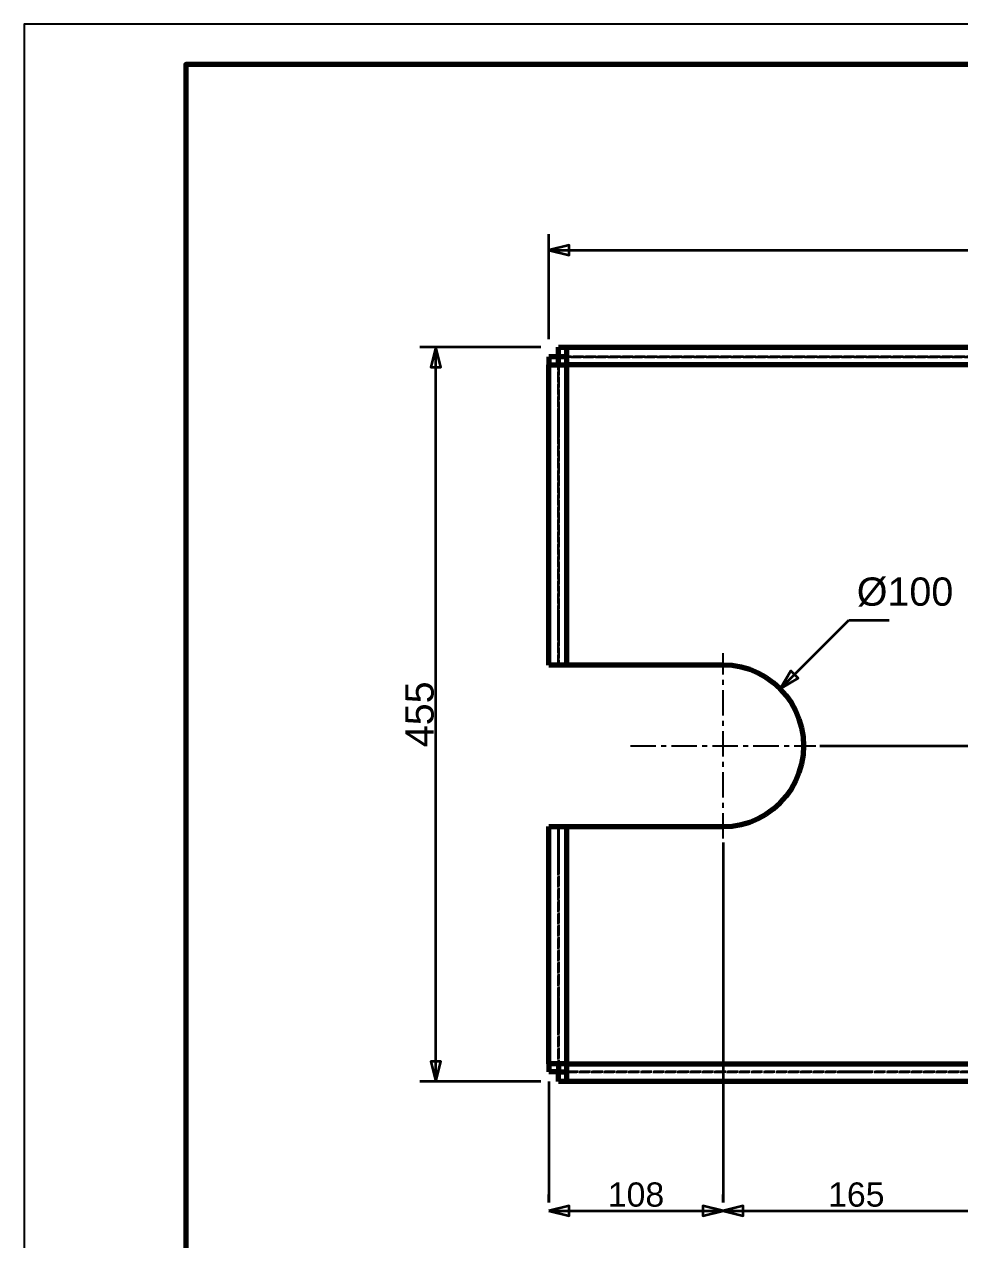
# Model space of a CAD drawing. Header units: millimetres. Extents: x 0 to 420, y 0 to 297.
# Drawn here: x 0 to 115.9, y 146.4 to 297 of the extents above; entities that cross this region are included whole.
import ezdxf
from ezdxf.enums import TextEntityAlignment as Align

# ---------------------------------------------------------------- set-up
doc = ezdxf.new("R2010")
doc.units = ezdxf.units.MM
doc.linetypes.add('CENTER', pattern=[5.08, 3.175, -0.635, 0.635, -0.635])
doc.linetypes.add('DASHED', pattern=[1.524, 1.27, -0.254])
doc.styles.add('GOST', font='Arial')

msp = doc.modelspace()

# ---------------------------------------------------------------- linework, layer by layer
at = {"color": 7, "lineweight": 35}
for p, q in [((65, 258), (65, 271)), ((65, 269), (217.8, 269)), ((64, 257), (49, 257)), ((51, 166), (51, 257)), ((93.67, 214.67), (102.16, 223.16)), ((102.16, 223.16), (107.16, 223.16)), ((98.6, 207.6), (232.8, 207.6)), ((86.6, 195.6), (86.6, 151)), ((64, 166), (49, 166)), ((65, 166), (65, 151)), ((65, 151), (65, 152)), ((86.6, 151), (86.6, 152)), ((86.6, 151), (86.6, 152)), ((65, 150), (86.6, 150)), ((86.6, 150), (119.6, 150))]:
    msp.add_line(p, q, dxfattribs=at)
at = {"color": 1, "lineweight": 70}
for p, q in [((66.2, 255.8), (66.2, 257)), ((66.2, 257), (67.2, 257)), ((67.2, 257), (67.2, 256.99)), ((67.2, 257), (215.6, 257)), ((67.2, 256.99), (67.2, 256.94)), ((67.2, 256.94), (67.2, 256.88)), ((67.2, 256.88), (67.2, 256.78)), ((67.2, 256.78), (67.2, 256.66)), ((67.2, 256.66), (67.2, 256.52)), ((67.2, 256.52), (67.2, 256.36)), ((67.2, 256.36), (67.2, 256.17)), ((67.2, 256.17), (67.2, 255.97)), ((65, 255.8), (65, 254.8)), ((66.2, 255.8), (65, 255.8)), ((65, 217.6), (65, 254.8)), ((65, 254.8), (65.01, 254.8)), ((65.01, 254.8), (65.06, 254.8)), ((65.06, 254.8), (65.12, 254.8)), ((65.12, 254.8), (65.22, 254.8)), ((65.22, 254.8), (65.34, 254.8)), ((65.34, 254.8), (65.48, 254.8)), ((65.48, 254.8), (65.64, 254.8)), ((65.64, 254.8), (65.83, 254.8)), ((65.83, 254.8), (66.03, 254.8)), ((66.03, 254.8), (66.25, 254.8)), ((66.2, 254.8), (66.2, 255.8)), ((67.2, 255.8), (66.2, 255.8)), ((66.25, 254.8), (66.47, 254.8)), ((66.47, 254.8), (66.71, 254.8)), ((66.71, 254.8), (66.95, 254.8)), ((66.95, 254.8), (67.2, 254.8)), ((67.2, 255.97), (67.2, 255.75)), ((67.2, 255.75), (67.2, 255.53)), ((67.2, 255.53), (67.2, 255.29)), ((67.2, 255.29), (67.2, 255.05)), ((67.2, 255.05), (67.2, 254.8)), ((67.2, 254.8), (67.2, 217.6)), ((215.6, 254.8), (67.2, 254.8)), ((65.01, 217.6), (65, 217.6)), ((65.06, 217.6), (65.01, 217.6)), ((65.12, 217.6), (65.06, 217.6)), ((65.22, 217.6), (65.12, 217.6)), ((65.34, 217.6), (65.22, 217.6)), ((65.48, 217.6), (65.34, 217.6)), ((65.64, 217.6), (65.48, 217.6)), ((65.83, 217.6), (65.64, 217.6)), ((66.03, 217.6), (65.83, 217.6)), ((66.25, 217.6), (66.03, 217.6)), ((66.47, 217.6), (66.25, 217.6)), ((66.71, 217.6), (66.47, 217.6)), ((66.95, 217.6), (66.71, 217.6)), ((67.2, 217.6), (66.95, 217.6)), ((86.6, 217.6), (67.2, 217.6)), ((87.72, 217.54), (86.6, 217.6)), ((88.83, 217.35), (87.72, 217.54)), ((89.9, 217.04), (88.83, 217.35)), ((90.94, 216.61), (89.9, 217.04)), ((91.92, 216.07), (90.94, 216.61)), ((92.83, 215.42), (91.92, 216.07)), ((93.67, 214.67), (92.83, 215.42)), ((94.42, 213.83), (93.67, 214.67)), ((95.07, 212.92), (94.42, 213.83)), ((95.61, 211.94), (95.07, 212.92)), ((96.04, 210.9), (95.61, 211.94)), ((96.35, 209.83), (96.04, 210.9)), ((96.54, 208.72), (96.35, 209.83)), ((96.6, 207.6), (96.54, 208.72)), ((96.35, 205.37), (96.54, 206.48)), ((96.54, 206.48), (96.6, 207.6)), ((96.04, 204.3), (96.35, 205.37)), ((95.61, 203.26), (96.04, 204.3)), ((94.42, 201.37), (95.07, 202.28)), ((95.07, 202.28), (95.61, 203.26)), ((92.83, 199.78), (93.67, 200.53)), ((93.67, 200.53), (94.42, 201.37)), ((90.94, 198.59), (91.92, 199.13)), ((91.92, 199.13), (92.83, 199.78)), ((65, 168.2), (65, 197.6)), ((65, 197.6), (65.01, 197.6)), ((65.01, 197.6), (65.06, 197.6)), ((65.06, 197.6), (65.12, 197.6)), ((65.12, 197.6), (65.22, 197.6)), ((65.22, 197.6), (65.34, 197.6)), ((65.34, 197.6), (65.48, 197.6)), ((65.48, 197.6), (65.64, 197.6)), ((65.64, 197.6), (65.83, 197.6)), ((65.83, 197.6), (66.03, 197.6)), ((66.03, 197.6), (66.25, 197.6)), ((66.25, 197.6), (66.47, 197.6)), ((66.47, 197.6), (66.71, 197.6)), ((66.71, 197.6), (66.95, 197.6)), ((66.95, 197.6), (67.2, 197.6)), ((67.2, 197.6), (86.6, 197.6)), ((67.2, 197.6), (67.2, 168.2)), ((86.6, 197.6), (87.72, 197.66)), ((87.72, 197.66), (88.83, 197.85)), ((88.83, 197.85), (89.9, 198.16)), ((89.9, 198.16), (90.94, 198.59)), ((65, 168.2), (65, 167.2)), ((65.01, 168.2), (65, 168.2)), ((66.2, 167.2), (65, 167.2)), ((65.06, 168.2), (65.01, 168.2)), ((65.12, 168.2), (65.06, 168.2)), ((65.22, 168.2), (65.12, 168.2)), ((65.34, 168.2), (65.22, 168.2)), ((65.48, 168.2), (65.34, 168.2)), ((65.64, 168.2), (65.48, 168.2)), ((65.83, 168.2), (65.64, 168.2)), ((66.03, 168.2), (65.83, 168.2)), ((66.25, 168.2), (66.03, 168.2)), ((66.2, 168.2), (66.2, 167.2)), ((66.2, 166), (66.2, 167.2)), ((66.2, 167.2), (67.2, 167.2)), ((66.47, 168.2), (66.25, 168.2)), ((66.71, 168.2), (66.47, 168.2)), ((66.95, 168.2), (66.71, 168.2)), ((67.2, 168.2), (66.95, 168.2)), ((67.2, 168.2), (67.2, 167.95)), ((67.2, 168.2), (215.6, 168.2)), ((67.2, 167.95), (67.2, 167.71)), ((67.2, 167.71), (67.2, 167.47)), ((67.2, 167.47), (67.2, 167.25)), ((67.2, 167.25), (67.2, 167.03)), ((67.2, 166), (66.2, 166)), ((67.2, 167.03), (67.2, 166.83)), ((67.2, 166.83), (67.2, 166.64)), ((67.2, 166.64), (67.2, 166.48)), ((67.2, 166.48), (67.2, 166.34)), ((67.2, 166.34), (67.2, 166.22)), ((67.2, 166.22), (67.2, 166.12)), ((67.2, 166.12), (67.2, 166.06)), ((67.2, 166.06), (67.2, 166.01)), ((67.2, 166.01), (67.2, 166)), ((215.6, 166), (67.2, 166))]:
    msp.add_line(p, q, dxfattribs=at)
at = {"color": 5, "linetype": 'DASHED', "lineweight": 35}
for p, q in [((66.2, 255.8), (66.2, 257)), ((66.2, 257), (216.46, 257)), ((67.2, 257), (67.2, 255.8)), ((66.2, 255.8), (65, 255.8)), ((65, 217.6), (65, 255.8)), ((65, 254.8), (66.2, 254.8)), ((66.2, 217.6), (66.2, 255.8)), ((66.2, 255.8), (216.46, 255.8)), ((66.2, 254.8), (66.2, 217.6)), ((66.2, 254.8), (66.21, 254.8)), ((66.21, 254.8), (66.23, 254.8)), ((66.23, 254.8), (66.26, 254.8)), ((66.26, 254.8), (66.3, 254.8)), ((66.3, 254.8), (66.35, 254.8)), ((66.35, 254.8), (66.42, 254.8)), ((66.42, 254.8), (66.49, 254.8)), ((66.49, 254.8), (66.58, 254.8)), ((66.58, 254.8), (66.67, 254.8)), ((66.67, 254.8), (66.77, 254.8)), ((66.77, 254.8), (66.87, 254.8)), ((66.87, 254.8), (66.98, 254.8)), ((66.98, 254.8), (67.09, 254.8)), ((67.09, 254.8), (67.2, 254.8)), ((67.2, 255.79), (67.2, 255.8)), ((215.6, 255.8), (67.2, 255.8)), ((67.2, 255.77), (67.2, 255.79)), ((67.2, 255.74), (67.2, 255.77)), ((67.2, 255.7), (67.2, 255.74)), ((67.2, 255.65), (67.2, 255.7)), ((67.2, 255.58), (67.2, 255.65)), ((67.2, 255.51), (67.2, 255.58)), ((67.2, 255.42), (67.2, 255.51)), ((67.2, 255.33), (67.2, 255.42)), ((67.2, 255.23), (67.2, 255.33)), ((67.2, 255.13), (67.2, 255.23)), ((67.2, 255.02), (67.2, 255.13)), ((67.2, 254.91), (67.2, 255.02)), ((67.2, 254.8), (67.2, 254.91)), ((65, 249.39), (65, 249.4)), ((65, 249.4), (65, 249.39)), ((65, 249.37), (65, 249.39)), ((65, 249.39), (65, 249.37)), ((65, 249.33), (65, 249.37)), ((65, 249.37), (65, 249.33)), ((65, 249.28), (65, 249.33)), ((65, 249.33), (65, 249.28)), ((65, 249.22), (65, 249.28)), ((65, 249.28), (65, 249.22)), ((65, 249.14), (65, 249.22)), ((65, 249.22), (65, 249.14)), ((65, 249.05), (65, 249.14)), ((65, 249.14), (65, 249.05)), ((65, 248.95), (65, 249.05)), ((65, 249.05), (65, 248.95)), ((65, 248.84), (65, 248.95)), ((65, 248.95), (65, 248.84)), ((65, 248.72), (65, 248.84)), ((65, 248.84), (65, 248.72)), ((65, 248.6), (65, 248.72)), ((65, 248.72), (65, 248.6)), ((65, 248.47), (65, 248.6)), ((65, 248.6), (65, 248.47)), ((66.2, 249.39), (66.2, 249.4)), ((66.2, 249.4), (66.2, 249.39)), ((66.2, 249.37), (66.2, 249.39)), ((66.2, 249.39), (66.2, 249.37)), ((66.2, 249.33), (66.2, 249.37)), ((66.2, 249.37), (66.2, 249.33)), ((66.2, 249.28), (66.2, 249.33)), ((66.2, 249.33), (66.2, 249.28)), ((66.2, 249.22), (66.2, 249.28)), ((66.2, 249.28), (66.2, 249.22)), ((66.2, 249.14), (66.2, 249.22)), ((66.2, 249.22), (66.2, 249.14)), ((66.2, 249.05), (66.2, 249.14)), ((66.2, 249.14), (66.2, 249.05)), ((66.2, 248.95), (66.2, 249.05)), ((66.2, 249.05), (66.2, 248.95)), ((66.2, 248.84), (66.2, 248.95)), ((66.2, 248.95), (66.2, 248.84)), ((66.2, 248.72), (66.2, 248.84)), ((66.2, 248.84), (66.2, 248.72)), ((66.2, 248.6), (66.2, 248.72)), ((66.2, 248.72), (66.2, 248.6)), ((66.2, 248.47), (66.2, 248.6)), ((66.2, 248.6), (66.2, 248.47)), ((65, 248.33), (65, 248.47)), ((65, 248.47), (65, 248.33)), ((65, 248.2), (65, 248.33)), ((65, 248.33), (65, 248.2)), ((65, 248.2), (65, 247)), ((65, 247), (65, 248.2)), ((65, 247), (65, 246.87)), ((65, 246.87), (65, 247)), ((66.2, 248.33), (66.2, 248.47)), ((66.2, 248.47), (66.2, 248.33)), ((66.2, 248.2), (66.2, 248.33)), ((66.2, 248.33), (66.2, 248.2)), ((66.2, 247), (66.2, 248.2)), ((66.2, 248.2), (66.2, 247)), ((66.2, 247), (66.2, 246.87)), ((66.2, 246.87), (66.2, 247)), ((65, 246.87), (65, 246.73)), ((65, 246.73), (65, 246.87)), ((65, 246.73), (65, 246.6)), ((65, 246.6), (65, 246.73)), ((65, 246.6), (65, 246.48)), ((65, 246.48), (65, 246.6)), ((65, 246.48), (65, 246.36)), ((65, 246.36), (65, 246.48)), ((65, 246.36), (65, 246.25)), ((65, 246.25), (65, 246.36)), ((65, 246.25), (65, 246.15)), ((65, 246.15), (65, 246.25)), ((65, 246.15), (65, 246.06)), ((65, 246.06), (65, 246.15)), ((65, 246.06), (65, 245.98)), ((65, 245.98), (65, 246.06)), ((65, 245.98), (65, 245.92)), ((65, 245.92), (65, 245.98)), ((65, 245.92), (65, 245.87)), ((65, 245.87), (65, 245.92)), ((65, 245.87), (65, 245.83)), ((65, 245.83), (65, 245.87)), ((65, 245.83), (65, 245.81)), ((65, 245.81), (65, 245.83)), ((65, 245.81), (65, 245.8)), ((65, 245.8), (65, 245.81)), ((66.2, 246.87), (66.2, 246.73)), ((66.2, 246.73), (66.2, 246.87)), ((66.2, 246.73), (66.2, 246.6)), ((66.2, 246.6), (66.2, 246.73)), ((66.2, 246.6), (66.2, 246.48)), ((66.2, 246.48), (66.2, 246.6)), ((66.2, 246.48), (66.2, 246.36)), ((66.2, 246.36), (66.2, 246.48)), ((66.2, 246.36), (66.2, 246.25)), ((66.2, 246.25), (66.2, 246.36)), ((66.2, 246.25), (66.2, 246.15)), ((66.2, 246.15), (66.2, 246.25)), ((66.2, 246.15), (66.2, 246.06)), ((66.2, 246.06), (66.2, 246.15)), ((66.2, 246.06), (66.2, 245.98)), ((66.2, 245.98), (66.2, 246.06)), ((66.2, 245.98), (66.2, 245.92)), ((66.2, 245.92), (66.2, 245.98)), ((66.2, 245.92), (66.2, 245.87)), ((66.2, 245.87), (66.2, 245.92)), ((66.2, 245.87), (66.2, 245.83)), ((66.2, 245.83), (66.2, 245.87)), ((66.2, 245.83), (66.2, 245.81)), ((66.2, 245.81), (66.2, 245.83)), ((66.2, 245.81), (66.2, 245.8)), ((66.2, 245.8), (66.2, 245.81)), ((65, 224.39), (65, 224.4)), ((65, 224.4), (65, 224.39)), ((65, 224.37), (65, 224.39)), ((65, 224.39), (65, 224.37)), ((66.2, 224.39), (66.2, 224.4)), ((66.2, 224.4), (66.2, 224.39)), ((66.2, 224.37), (66.2, 224.39)), ((66.2, 224.39), (66.2, 224.37)), ((65, 224.33), (65, 224.37)), ((65, 224.37), (65, 224.33)), ((65, 224.28), (65, 224.33)), ((65, 224.33), (65, 224.28)), ((65, 224.22), (65, 224.28)), ((65, 224.28), (65, 224.22)), ((65, 224.14), (65, 224.22)), ((65, 224.22), (65, 224.14)), ((65, 224.05), (65, 224.14)), ((65, 224.14), (65, 224.05)), ((65, 223.95), (65, 224.05)), ((65, 224.05), (65, 223.95)), ((65, 223.84), (65, 223.95)), ((65, 223.95), (65, 223.84)), ((65, 223.72), (65, 223.84)), ((65, 223.84), (65, 223.72)), ((65, 223.6), (65, 223.72)), ((65, 223.72), (65, 223.6)), ((65, 223.47), (65, 223.6)), ((65, 223.6), (65, 223.47)), ((65, 223.33), (65, 223.47)), ((65, 223.47), (65, 223.33)), ((65, 223.2), (65, 223.33)), ((65, 223.33), (65, 223.2)), ((65, 223.2), (65, 222)), ((65, 222), (65, 223.2)), ((66.2, 224.33), (66.2, 224.37)), ((66.2, 224.37), (66.2, 224.33)), ((66.2, 224.28), (66.2, 224.33)), ((66.2, 224.33), (66.2, 224.28)), ((66.2, 224.22), (66.2, 224.28)), ((66.2, 224.28), (66.2, 224.22)), ((66.2, 224.14), (66.2, 224.22)), ((66.2, 224.22), (66.2, 224.14)), ((66.2, 224.05), (66.2, 224.14)), ((66.2, 224.14), (66.2, 224.05)), ((66.2, 223.95), (66.2, 224.05)), ((66.2, 224.05), (66.2, 223.95)), ((66.2, 223.84), (66.2, 223.95)), ((66.2, 223.95), (66.2, 223.84)), ((66.2, 223.72), (66.2, 223.84)), ((66.2, 223.84), (66.2, 223.72)), ((66.2, 223.6), (66.2, 223.72)), ((66.2, 223.72), (66.2, 223.6)), ((66.2, 223.47), (66.2, 223.6)), ((66.2, 223.6), (66.2, 223.47)), ((66.2, 223.33), (66.2, 223.47)), ((66.2, 223.47), (66.2, 223.33)), ((66.2, 223.2), (66.2, 223.33)), ((66.2, 223.33), (66.2, 223.2)), ((66.2, 222), (66.2, 223.2)), ((66.2, 223.2), (66.2, 222)), ((65, 222), (65, 221.87)), ((65, 221.87), (65, 222)), ((65, 221.87), (65, 221.73)), ((65, 221.73), (65, 221.87)), ((65, 221.73), (65, 221.6)), ((65, 221.6), (65, 221.73)), ((65, 221.6), (65, 221.48)), ((65, 221.48), (65, 221.6)), ((65, 221.48), (65, 221.36)), ((65, 221.36), (65, 221.48)), ((66.2, 222), (66.2, 221.87)), ((66.2, 221.87), (66.2, 222)), ((66.2, 221.87), (66.2, 221.73)), ((66.2, 221.73), (66.2, 221.87)), ((66.2, 221.73), (66.2, 221.6)), ((66.2, 221.6), (66.2, 221.73)), ((66.2, 221.6), (66.2, 221.48)), ((66.2, 221.48), (66.2, 221.6)), ((66.2, 221.48), (66.2, 221.36)), ((66.2, 221.36), (66.2, 221.48)), ((65, 221.36), (65, 221.25)), ((65, 221.25), (65, 221.36)), ((65, 221.25), (65, 221.15)), ((65, 221.15), (65, 221.25)), ((65, 221.15), (65, 221.06)), ((65, 221.06), (65, 221.15)), ((65, 221.06), (65, 220.98)), ((65, 220.98), (65, 221.06)), ((65, 220.98), (65, 220.92)), ((65, 220.92), (65, 220.98)), ((65, 220.92), (65, 220.87)), ((65, 220.87), (65, 220.92)), ((65, 220.87), (65, 220.83)), ((65, 220.83), (65, 220.87)), ((65, 220.83), (65, 220.81)), ((65, 220.81), (65, 220.83)), ((65, 220.81), (65, 220.8)), ((65, 220.8), (65, 220.81)), ((66.2, 221.36), (66.2, 221.25)), ((66.2, 221.25), (66.2, 221.36)), ((66.2, 221.25), (66.2, 221.15)), ((66.2, 221.15), (66.2, 221.25)), ((66.2, 221.15), (66.2, 221.06)), ((66.2, 221.06), (66.2, 221.15)), ((66.2, 221.06), (66.2, 220.98)), ((66.2, 220.98), (66.2, 221.06)), ((66.2, 220.98), (66.2, 220.92)), ((66.2, 220.92), (66.2, 220.98)), ((66.2, 220.92), (66.2, 220.87)), ((66.2, 220.87), (66.2, 220.92)), ((66.2, 220.87), (66.2, 220.83)), ((66.2, 220.83), (66.2, 220.87)), ((66.2, 220.83), (66.2, 220.81)), ((66.2, 220.81), (66.2, 220.83)), ((66.2, 220.81), (66.2, 220.8)), ((66.2, 220.8), (66.2, 220.81)), ((66.2, 217.6), (65, 217.6)), ((66.2, 217.6), (65, 217.6)), ((66.21, 217.6), (66.2, 217.6)), ((66.23, 217.6), (66.21, 217.6)), ((66.26, 217.6), (66.23, 217.6)), ((66.3, 217.6), (66.26, 217.6)), ((66.35, 217.6), (66.3, 217.6)), ((66.42, 217.6), (66.35, 217.6)), ((66.49, 217.6), (66.42, 217.6)), ((66.58, 217.6), (66.49, 217.6)), ((66.67, 217.6), (66.58, 217.6)), ((66.77, 217.6), (66.67, 217.6)), ((66.87, 217.6), (66.77, 217.6)), ((66.98, 217.6), (66.87, 217.6)), ((67.09, 217.6), (66.98, 217.6)), ((67.2, 217.6), (67.09, 217.6)), ((67.2, 217.6), (86.6, 217.6)), ((86.6, 217.6), (87.72, 217.54)), ((87.72, 217.54), (88.83, 217.35)), ((88.83, 217.35), (89.9, 217.04)), ((89.9, 217.04), (90.94, 216.61)), ((90.94, 216.61), (91.92, 216.07)), ((91.92, 216.07), (92.83, 215.42)), ((92.83, 215.42), (93.67, 214.67)), ((93.67, 214.67), (94.42, 213.83)), ((94.42, 213.83), (95.07, 212.92)), ((95.07, 212.92), (95.61, 211.94)), ((95.61, 211.94), (96.04, 210.9)), ((96.04, 210.9), (96.35, 209.83)), ((96.35, 209.83), (96.54, 208.72)), ((96.54, 208.72), (96.6, 207.6)), ((96.54, 206.48), (96.35, 205.37)), ((96.6, 207.6), (96.54, 206.48)), ((96.35, 205.37), (96.04, 204.3)), ((96.04, 204.3), (95.61, 203.26)), ((95.07, 202.28), (94.42, 201.37)), ((95.61, 203.26), (95.07, 202.28)), ((93.67, 200.53), (92.83, 199.78)), ((94.42, 201.37), (93.67, 200.53)), ((91.92, 199.13), (90.94, 198.59)), ((92.83, 199.78), (91.92, 199.13)), ((65, 167.2), (65, 197.6)), ((66.2, 197.6), (65, 197.6)), ((65, 197.6), (66.2, 197.6)), ((66.2, 167.2), (66.2, 197.6)), ((66.2, 197.6), (66.2, 168.2)), ((66.21, 197.6), (66.2, 197.6)), ((66.23, 197.6), (66.21, 197.6)), ((66.26, 197.6), (66.23, 197.6)), ((66.3, 197.6), (66.26, 197.6)), ((66.35, 197.6), (66.3, 197.6)), ((66.42, 197.6), (66.35, 197.6)), ((66.49, 197.6), (66.42, 197.6)), ((66.58, 197.6), (66.49, 197.6)), ((66.67, 197.6), (66.58, 197.6)), ((66.77, 197.6), (66.67, 197.6)), ((66.87, 197.6), (66.77, 197.6)), ((66.98, 197.6), (66.87, 197.6)), ((67.09, 197.6), (66.98, 197.6)), ((67.2, 197.6), (67.09, 197.6)), ((86.6, 197.6), (67.2, 197.6)), ((87.72, 197.66), (86.6, 197.6)), ((88.83, 197.85), (87.72, 197.66)), ((89.9, 198.16), (88.83, 197.85)), ((90.94, 198.59), (89.9, 198.16)), ((65, 196.39), (65, 196.4)), ((65, 196.4), (65, 196.39)), ((65, 196.37), (65, 196.39)), ((65, 196.39), (65, 196.37)), ((65, 196.33), (65, 196.37)), ((65, 196.37), (65, 196.33)), ((65, 196.28), (65, 196.33)), ((65, 196.33), (65, 196.28)), ((65, 196.22), (65, 196.28)), ((65, 196.28), (65, 196.22)), ((65, 196.14), (65, 196.22)), ((65, 196.22), (65, 196.14)), ((65, 196.05), (65, 196.14)), ((65, 196.14), (65, 196.05)), ((65, 195.95), (65, 196.05)), ((65, 196.05), (65, 195.95)), ((65, 195.84), (65, 195.95)), ((65, 195.95), (65, 195.84)), ((65, 195.72), (65, 195.84)), ((65, 195.84), (65, 195.72)), ((66.2, 196.39), (66.2, 196.4)), ((66.2, 196.4), (66.2, 196.39)), ((66.2, 196.37), (66.2, 196.39)), ((66.2, 196.39), (66.2, 196.37)), ((66.2, 196.33), (66.2, 196.37)), ((66.2, 196.37), (66.2, 196.33)), ((66.2, 196.28), (66.2, 196.33)), ((66.2, 196.33), (66.2, 196.28)), ((66.2, 196.22), (66.2, 196.28)), ((66.2, 196.28), (66.2, 196.22)), ((66.2, 196.14), (66.2, 196.22)), ((66.2, 196.22), (66.2, 196.14)), ((66.2, 196.05), (66.2, 196.14)), ((66.2, 196.14), (66.2, 196.05)), ((66.2, 195.95), (66.2, 196.05)), ((66.2, 196.05), (66.2, 195.95)), ((66.2, 195.84), (66.2, 195.95)), ((66.2, 195.95), (66.2, 195.84)), ((66.2, 195.72), (66.2, 195.84)), ((66.2, 195.84), (66.2, 195.72)), ((65, 195.6), (65, 195.72)), ((65, 195.72), (65, 195.6)), ((65, 195.47), (65, 195.6)), ((65, 195.6), (65, 195.47)), ((65, 195.33), (65, 195.47)), ((65, 195.47), (65, 195.33)), ((65, 195.2), (65, 195.33)), ((65, 195.33), (65, 195.2)), ((65, 195.2), (65, 194)), ((65, 194), (65, 195.2)), ((66.2, 195.6), (66.2, 195.72)), ((66.2, 195.72), (66.2, 195.6)), ((66.2, 195.47), (66.2, 195.6)), ((66.2, 195.6), (66.2, 195.47)), ((66.2, 195.33), (66.2, 195.47)), ((66.2, 195.47), (66.2, 195.33)), ((66.2, 195.2), (66.2, 195.33)), ((66.2, 195.33), (66.2, 195.2)), ((66.2, 194), (66.2, 195.2)), ((66.2, 195.2), (66.2, 194)), ((65, 194), (65, 193.87)), ((65, 193.87), (65, 194)), ((65, 193.87), (65, 193.73)), ((65, 193.73), (65, 193.87)), ((65, 193.73), (65, 193.6)), ((65, 193.6), (65, 193.73)), ((65, 193.6), (65, 193.48)), ((65, 193.48), (65, 193.6)), ((65, 193.48), (65, 193.36)), ((65, 193.36), (65, 193.48)), ((65, 193.36), (65, 193.25)), ((65, 193.25), (65, 193.36)), ((65, 193.25), (65, 193.15)), ((65, 193.15), (65, 193.25)), ((65, 193.15), (65, 193.06)), ((65, 193.06), (65, 193.15)), ((65, 193.06), (65, 192.98)), ((65, 192.98), (65, 193.06)), ((65, 192.98), (65, 192.92)), ((65, 192.92), (65, 192.98)), ((65, 192.92), (65, 192.87)), ((65, 192.87), (65, 192.92)), ((65, 192.87), (65, 192.83)), ((65, 192.83), (65, 192.87)), ((65, 192.83), (65, 192.81)), ((65, 192.81), (65, 192.83)), ((65, 192.81), (65, 192.8)), ((65, 192.8), (65, 192.81)), ((66.2, 194), (66.2, 193.87)), ((66.2, 193.87), (66.2, 194)), ((66.2, 193.87), (66.2, 193.73)), ((66.2, 193.73), (66.2, 193.87)), ((66.2, 193.73), (66.2, 193.6)), ((66.2, 193.6), (66.2, 193.73)), ((66.2, 193.6), (66.2, 193.48)), ((66.2, 193.48), (66.2, 193.6)), ((66.2, 193.48), (66.2, 193.36)), ((66.2, 193.36), (66.2, 193.48)), ((66.2, 193.36), (66.2, 193.25)), ((66.2, 193.25), (66.2, 193.36)), ((66.2, 193.25), (66.2, 193.15)), ((66.2, 193.15), (66.2, 193.25)), ((66.2, 193.15), (66.2, 193.06)), ((66.2, 193.06), (66.2, 193.15)), ((66.2, 193.06), (66.2, 192.98)), ((66.2, 192.98), (66.2, 193.06)), ((66.2, 192.98), (66.2, 192.92)), ((66.2, 192.92), (66.2, 192.98)), ((66.2, 192.92), (66.2, 192.87)), ((66.2, 192.87), (66.2, 192.92)), ((66.2, 192.87), (66.2, 192.83)), ((66.2, 192.83), (66.2, 192.87)), ((66.2, 192.83), (66.2, 192.81)), ((66.2, 192.81), (66.2, 192.83)), ((66.2, 192.81), (66.2, 192.8)), ((66.2, 192.8), (66.2, 192.81)), ((65, 176.39), (65, 176.4)), ((65, 176.4), (65, 176.39)), ((65, 176.37), (65, 176.39)), ((65, 176.39), (65, 176.37)), ((65, 176.33), (65, 176.37)), ((65, 176.37), (65, 176.33)), ((65, 176.28), (65, 176.33)), ((65, 176.33), (65, 176.28)), ((65, 176.22), (65, 176.28)), ((65, 176.28), (65, 176.22)), ((65, 176.14), (65, 176.22)), ((65, 176.22), (65, 176.14)), ((66.2, 176.39), (66.2, 176.4)), ((66.2, 176.4), (66.2, 176.39)), ((66.2, 176.37), (66.2, 176.39)), ((66.2, 176.39), (66.2, 176.37)), ((66.2, 176.33), (66.2, 176.37)), ((66.2, 176.37), (66.2, 176.33)), ((66.2, 176.28), (66.2, 176.33)), ((66.2, 176.33), (66.2, 176.28)), ((66.2, 176.22), (66.2, 176.28)), ((66.2, 176.28), (66.2, 176.22)), ((66.2, 176.14), (66.2, 176.22)), ((66.2, 176.22), (66.2, 176.14)), ((65, 176.05), (65, 176.14)), ((65, 176.14), (65, 176.05)), ((65, 175.95), (65, 176.05)), ((65, 176.05), (65, 175.95)), ((65, 175.84), (65, 175.95)), ((65, 175.95), (65, 175.84)), ((65, 175.72), (65, 175.84)), ((65, 175.84), (65, 175.72)), ((65, 175.6), (65, 175.72)), ((65, 175.72), (65, 175.6)), ((65, 175.47), (65, 175.6)), ((65, 175.6), (65, 175.47)), ((65, 175.33), (65, 175.47)), ((65, 175.47), (65, 175.33)), ((65, 175.2), (65, 175.33)), ((65, 175.33), (65, 175.2)), ((65, 175.2), (65, 174)), ((65, 174), (65, 175.2)), ((66.2, 176.05), (66.2, 176.14)), ((66.2, 176.14), (66.2, 176.05)), ((66.2, 175.95), (66.2, 176.05)), ((66.2, 176.05), (66.2, 175.95)), ((66.2, 175.84), (66.2, 175.95)), ((66.2, 175.95), (66.2, 175.84)), ((66.2, 175.72), (66.2, 175.84)), ((66.2, 175.84), (66.2, 175.72)), ((66.2, 175.6), (66.2, 175.72)), ((66.2, 175.72), (66.2, 175.6)), ((66.2, 175.47), (66.2, 175.6)), ((66.2, 175.6), (66.2, 175.47)), ((66.2, 175.33), (66.2, 175.47)), ((66.2, 175.47), (66.2, 175.33)), ((66.2, 175.2), (66.2, 175.33)), ((66.2, 175.33), (66.2, 175.2)), ((66.2, 174), (66.2, 175.2)), ((66.2, 175.2), (66.2, 174)), ((65, 174), (65, 173.87)), ((65, 173.87), (65, 174)), ((65, 173.87), (65, 173.73)), ((65, 173.73), (65, 173.87)), ((65, 173.73), (65, 173.6)), ((65, 173.6), (65, 173.73)), ((65, 173.6), (65, 173.48)), ((65, 173.48), (65, 173.6)), ((65, 173.48), (65, 173.36)), ((65, 173.36), (65, 173.48)), ((65, 173.36), (65, 173.25)), ((65, 173.25), (65, 173.36)), ((65, 173.25), (65, 173.15)), ((65, 173.15), (65, 173.25)), ((66.2, 174), (66.2, 173.87)), ((66.2, 173.87), (66.2, 174)), ((66.2, 173.87), (66.2, 173.73)), ((66.2, 173.73), (66.2, 173.87)), ((66.2, 173.73), (66.2, 173.6)), ((66.2, 173.6), (66.2, 173.73)), ((66.2, 173.6), (66.2, 173.48)), ((66.2, 173.48), (66.2, 173.6)), ((66.2, 173.48), (66.2, 173.36)), ((66.2, 173.36), (66.2, 173.48)), ((66.2, 173.36), (66.2, 173.25)), ((66.2, 173.25), (66.2, 173.36)), ((66.2, 173.25), (66.2, 173.15)), ((66.2, 173.15), (66.2, 173.25)), ((65, 173.15), (65, 173.06)), ((65, 173.06), (65, 173.15)), ((65, 173.06), (65, 172.98)), ((65, 172.98), (65, 173.06)), ((65, 172.98), (65, 172.92)), ((65, 172.92), (65, 172.98)), ((65, 172.92), (65, 172.87)), ((65, 172.87), (65, 172.92)), ((65, 172.87), (65, 172.83)), ((65, 172.83), (65, 172.87)), ((65, 172.83), (65, 172.81)), ((65, 172.81), (65, 172.83)), ((65, 172.81), (65, 172.8)), ((65, 172.8), (65, 172.81)), ((66.2, 173.15), (66.2, 173.06)), ((66.2, 173.06), (66.2, 173.15)), ((66.2, 173.06), (66.2, 172.98)), ((66.2, 172.98), (66.2, 173.06)), ((66.2, 172.98), (66.2, 172.92)), ((66.2, 172.92), (66.2, 172.98)), ((66.2, 172.92), (66.2, 172.87)), ((66.2, 172.87), (66.2, 172.92)), ((66.2, 172.87), (66.2, 172.83)), ((66.2, 172.83), (66.2, 172.87)), ((66.2, 172.83), (66.2, 172.81)), ((66.2, 172.81), (66.2, 172.83)), ((66.2, 172.81), (66.2, 172.8)), ((66.2, 172.8), (66.2, 172.81)), ((66.2, 168.2), (65, 168.2)), ((66.2, 167.2), (65, 167.2)), ((66.2, 168.2), (66.21, 168.2)), ((66.2, 167.2), (66.2, 166)), ((216.46, 167.2), (66.2, 167.2)), ((66.21, 168.2), (66.23, 168.2)), ((66.23, 168.2), (66.26, 168.2)), ((66.26, 168.2), (66.3, 168.2)), ((66.3, 168.2), (66.35, 168.2)), ((66.35, 168.2), (66.42, 168.2)), ((66.42, 168.2), (66.49, 168.2)), ((66.49, 168.2), (66.58, 168.2)), ((66.58, 168.2), (66.67, 168.2)), ((66.67, 168.2), (66.77, 168.2)), ((66.77, 168.2), (66.87, 168.2)), ((66.87, 168.2), (66.98, 168.2)), ((66.98, 168.2), (67.09, 168.2)), ((67.09, 168.2), (67.2, 168.2)), ((67.2, 168.09), (67.2, 168.2)), ((67.2, 167.98), (67.2, 168.09)), ((67.2, 167.87), (67.2, 167.98)), ((67.2, 167.77), (67.2, 167.87)), ((67.2, 167.67), (67.2, 167.77)), ((67.2, 167.58), (67.2, 167.67)), ((67.2, 167.49), (67.2, 167.58)), ((67.2, 167.42), (67.2, 167.49)), ((67.2, 167.35), (67.2, 167.42)), ((67.2, 167.3), (67.2, 167.35)), ((67.2, 167.26), (67.2, 167.3)), ((67.2, 167.23), (67.2, 167.26)), ((67.2, 167.21), (67.2, 167.23)), ((67.2, 167.2), (67.2, 167.21)), ((67.2, 166), (67.2, 167.2)), ((67.2, 167.2), (215.6, 167.2)), ((101.01, 167.2), (101, 167.2)), ((101, 167.2), (101.01, 167.2)), ((101.03, 167.2), (101.01, 167.2)), ((101.01, 167.2), (101.03, 167.2)), ((101.07, 167.2), (101.03, 167.2)), ((101.03, 167.2), (101.07, 167.2)), ((101.12, 167.2), (101.07, 167.2)), ((101.07, 167.2), (101.12, 167.2)), ((101.18, 167.2), (101.12, 167.2)), ((101.12, 167.2), (101.18, 167.2)), ((101.26, 167.2), (101.18, 167.2)), ((101.18, 167.2), (101.26, 167.2)), ((101.35, 167.2), (101.26, 167.2)), ((101.26, 167.2), (101.35, 167.2)), ((101.45, 167.2), (101.35, 167.2)), ((101.35, 167.2), (101.45, 167.2)), ((101.56, 167.2), (101.45, 167.2)), ((101.45, 167.2), (101.56, 167.2)), ((101.68, 167.2), (101.56, 167.2)), ((101.56, 167.2), (101.68, 167.2)), ((101.8, 167.2), (101.68, 167.2)), ((101.68, 167.2), (101.8, 167.2)), ((101.93, 167.2), (101.8, 167.2)), ((101.8, 167.2), (101.93, 167.2)), ((102.07, 167.2), (101.93, 167.2)), ((101.93, 167.2), (102.07, 167.2)), ((102.2, 167.2), (102.07, 167.2)), ((102.07, 167.2), (102.2, 167.2)), ((103.4, 167.2), (102.2, 167.2)), ((102.2, 167.2), (103.4, 167.2)), ((103.4, 167.2), (103.53, 167.2)), ((103.53, 167.2), (103.4, 167.2)), ((103.53, 167.2), (103.67, 167.2)), ((103.67, 167.2), (103.53, 167.2)), ((103.67, 167.2), (103.8, 167.2)), ((103.8, 167.2), (103.67, 167.2)), ((103.8, 167.2), (103.92, 167.2)), ((103.92, 167.2), (103.8, 167.2)), ((103.92, 167.2), (104.04, 167.2)), ((104.04, 167.2), (103.92, 167.2)), ((104.04, 167.2), (104.15, 167.2)), ((104.15, 167.2), (104.04, 167.2)), ((104.15, 167.2), (104.25, 167.2)), ((104.25, 167.2), (104.15, 167.2)), ((104.25, 167.2), (104.34, 167.2)), ((104.34, 167.2), (104.25, 167.2)), ((104.34, 167.2), (104.42, 167.2)), ((104.42, 167.2), (104.34, 167.2)), ((104.42, 167.2), (104.48, 167.2)), ((104.48, 167.2), (104.42, 167.2)), ((104.48, 167.2), (104.53, 167.2)), ((104.53, 167.2), (104.48, 167.2)), ((104.53, 167.2), (104.57, 167.2)), ((104.57, 167.2), (104.53, 167.2)), ((104.57, 167.2), (104.59, 167.2)), ((104.59, 167.2), (104.57, 167.2)), ((104.59, 167.2), (104.6, 167.2)), ((104.6, 167.2), (104.59, 167.2)), ((216.46, 166), (66.2, 166)), ((101.01, 166), (101, 166)), ((101, 166), (101.01, 166)), ((101.03, 166), (101.01, 166)), ((101.01, 166), (101.03, 166)), ((101.07, 166), (101.03, 166)), ((101.03, 166), (101.07, 166)), ((101.12, 166), (101.07, 166)), ((101.07, 166), (101.12, 166)), ((101.18, 166), (101.12, 166)), ((101.12, 166), (101.18, 166)), ((101.26, 166), (101.18, 166)), ((101.18, 166), (101.26, 166)), ((101.35, 166), (101.26, 166)), ((101.26, 166), (101.35, 166)), ((101.45, 166), (101.35, 166)), ((101.35, 166), (101.45, 166)), ((101.56, 166), (101.45, 166)), ((101.45, 166), (101.56, 166)), ((101.68, 166), (101.56, 166)), ((101.56, 166), (101.68, 166)), ((101.8, 166), (101.68, 166)), ((101.68, 166), (101.8, 166)), ((101.93, 166), (101.8, 166)), ((101.8, 166), (101.93, 166)), ((102.07, 166), (101.93, 166)), ((101.93, 166), (102.07, 166)), ((102.2, 166), (102.07, 166)), ((102.07, 166), (102.2, 166)), ((102.2, 166), (103.4, 166)), ((103.4, 166), (102.2, 166)), ((103.4, 166), (103.53, 166)), ((103.53, 166), (103.4, 166)), ((103.53, 166), (103.67, 166)), ((103.67, 166), (103.53, 166)), ((103.67, 166), (103.8, 166)), ((103.8, 166), (103.67, 166)), ((103.8, 166), (103.92, 166)), ((103.92, 166), (103.8, 166)), ((103.92, 166), (104.04, 166)), ((104.04, 166), (103.92, 166)), ((104.04, 166), (104.15, 166)), ((104.15, 166), (104.04, 166)), ((104.15, 166), (104.25, 166)), ((104.25, 166), (104.15, 166)), ((104.25, 166), (104.34, 166)), ((104.34, 166), (104.25, 166)), ((104.34, 166), (104.42, 166)), ((104.42, 166), (104.34, 166)), ((104.42, 166), (104.48, 166)), ((104.48, 166), (104.42, 166)), ((104.48, 166), (104.53, 166)), ((104.53, 166), (104.48, 166)), ((104.53, 166), (104.57, 166)), ((104.57, 166), (104.53, 166)), ((104.57, 166), (104.59, 166)), ((104.59, 166), (104.57, 166)), ((104.59, 166), (104.6, 166)), ((104.6, 166), (104.59, 166))]:
    msp.add_line(p, q, dxfattribs=at)
at = {"color": 4, "linetype": 'CENTER', "lineweight": 25}
for p, q in [((86.6, 196.1), (86.6, 219.1)), ((75.1, 207.6), (98.1, 207.6))]:
    msp.add_line(p, q, dxfattribs=at)
at = {"color": 7, "lineweight": 25}
msp.add_lwpolyline([(0, 0), (420, 0), (420, 297), (0, 297)], close=True, dxfattribs=at)
at = {"color": 7, "lineweight": 70}
msp.add_lwpolyline([(20, 5), (415, 5), (415, 292), (20, 292)], close=True, dxfattribs=at)
at = {"color": 7, "lineweight": 35}
for points in [[(65, 269), (67.5, 268.38), (67.5, 269.62)], [(51, 257), (50.38, 254.5), (51.62, 254.5)], [(93.67, 214.67), (95.88, 216), (95, 216.88)], [(51, 166), (51.62, 168.5), (50.38, 168.5)], [(65, 150), (67.5, 149.38), (67.5, 150.62)], [(86.6, 150), (84.1, 150.62), (84.1, 149.38)], [(86.6, 150), (89.1, 149.38), (89.1, 150.62)]]:
    msp.add_lwpolyline(points, close=True, dxfattribs=at)

# ---------------------------------------------------------------- texts
at = {"color": 7, "style": 'GOST'}
msp.add_text('Ø100', height=3.5, dxfattribs=at).set_placement((103.16, 224.96))
msp.add_text('455', height=3.5, rotation=90, dxfattribs=at).set_placement((49, 211.5), align=Align.MIDDLE)
for s, p in [('108', (75.8, 152)), ('165', (103.1, 152))]:
    msp.add_text(s, height=3, dxfattribs=at).set_placement(p, align=Align.MIDDLE)

doc.saveas('drawing.dxf')
